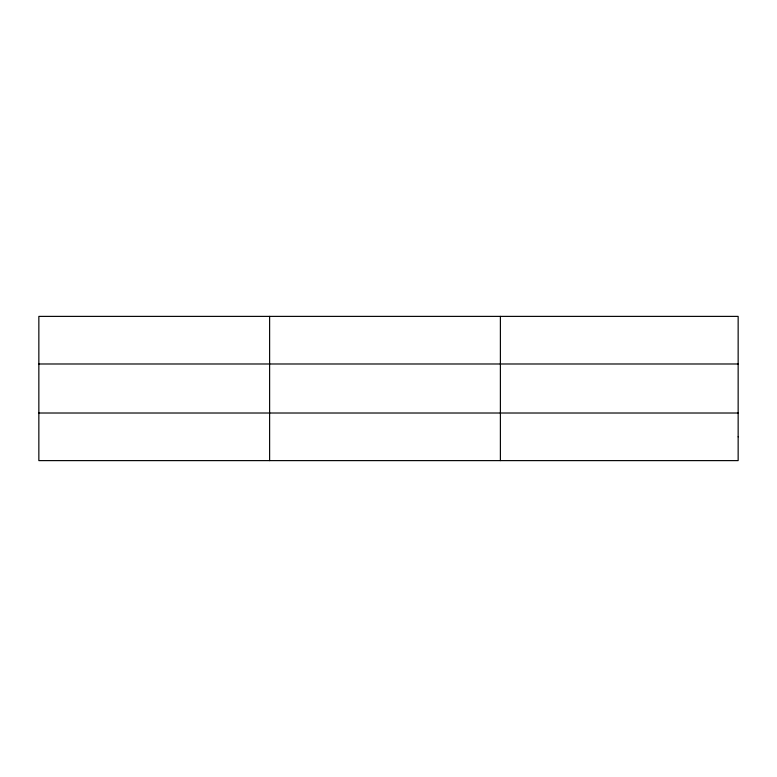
<?xml version="1.0" encoding="UTF-8"?>
<svg xmlns="http://www.w3.org/2000/svg" width="777" height="777" viewBox="0 0 777 777"><rect width="100%" height="100%" fill="white"/><g stroke="black" fill="none" stroke-linecap="round" stroke-linejoin="round"><path stroke-width="1.17" d="M269.619 316.385L269.619 460.615M500.388 316.385L500.388 460.615M38.85 363.986L738.15 363.986M38.85 413.014L738.15 413.014M738.15 436.82L738.15 460.615L38.85 460.615L38.85 316.385L738.15 316.385L738.15 436.82"/></g></svg>
